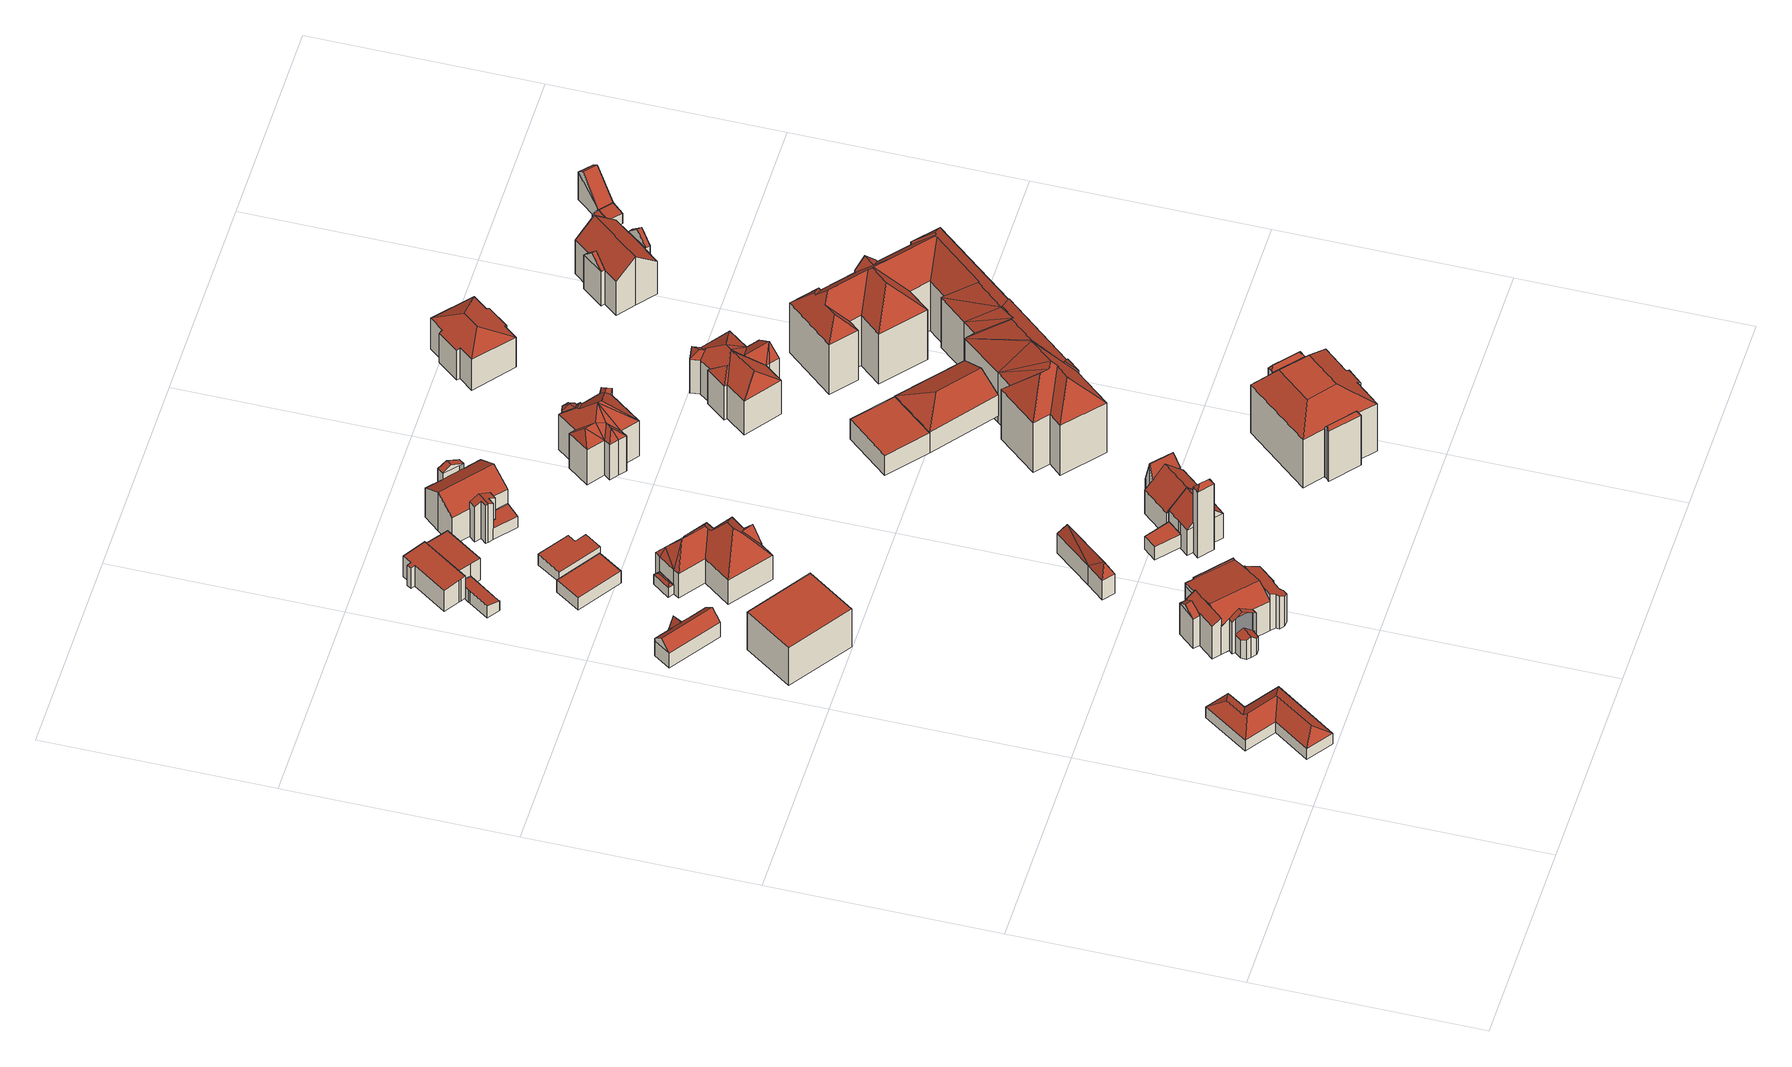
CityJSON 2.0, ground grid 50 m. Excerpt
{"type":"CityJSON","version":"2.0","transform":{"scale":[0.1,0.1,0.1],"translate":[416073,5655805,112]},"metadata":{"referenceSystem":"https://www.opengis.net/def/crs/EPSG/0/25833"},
"CityObjects":{
"building1":{"type":"Building","attributes":{"Dachtyp_tdc":"tdcFreeFormRoof","Gemeindeschluessel":14612000,"Dachneigung":35.53,"QualitaetDacherkennung":41,"Geometrietyp2DReferenz":"3000","measuredHeight":5.47,"function":"31001_9998","roofType":"5000"},"geometry":[{"type":"Solid","lod":"2","boundaries":[[[[0,1,2,3]],[[1,4,5,2]],[[4,6,7,5]],[[6,8,9,7]],[[8,10,11,9]],[[10,12,13,11]],[[12,14,15,13]],[[14,0,3,15]],[[16,17,14,12]],[[16,12,10]],[[18,17,16,10,8]],[[19,20,18,8,6]],[[21,19,6,4]],[[21,4,1]],[[20,19,21,1,0]],[[17,18,20,0,14]],[[3,2,5,7,9,11,13,15]]]],"semantics":{"surfaces":[{"type":"WallSurface"},{"type":"RoofSurface"},{"type":"GroundSurface"}],"values":[[0,0,0,0,0,0,0,0,1,1,1,1,1,1,1,1,2]]}}]},
"building2":{"type":"Building","attributes":{"Dachtyp_tdc":"tdcPolyFlatRoof","Gemeindeschluessel":14612000,"Dachneigung":0,"QualitaetDacherkennung":50,"Geometrietyp2DReferenz":"3000","measuredHeight":10.83,"function":"31001_9998","roofType":"1000"},"geometry":[{"type":"Solid","lod":"2","boundaries":[[[[22,23,24,25]],[[23,26,27,24]],[[26,28,29,27]],[[28,22,25,29]],[[28,26,23,22]],[[25,24,27,29]]]],"semantics":{"surfaces":[{"type":"WallSurface"},{"type":"RoofSurface"},{"type":"GroundSurface"}],"values":[[0,0,0,0,1,2]]}}]},
"building3":{"type":"Building","attributes":{"Gemeindeschluessel":14612000,"Geometrietyp2DReferenz":"3000","function":"31001_9998","roofType":"9999"},"children":["building3-1","building3-2"]},
"building3-1":{"type":"BuildingPart","attributes":{"Dachtyp_tdc":"tdcGableRoof","Dachneigung":45.83,"QualitaetDacherkennung":71,"Geometrietyp2DReferenz":"3000","measuredHeight":6.67,"roofType":"3100"},"parents":["building3"],"geometry":[{"type":"MultiSurface","lod":"2","boundaries":[[[30,31,32,33]],[[30,34,35,31]],[[34,36,37,35]],[[36,38,39,37]],[[38,40,41,39]],[[40,42,43,41]],[[42,44,43]],[[45,46,47,48,49,50,51,52]],[[36,48,47,38]],[[30,50,49,34]],[[34,49,48,36]],[[40,46,45,42]],[[38,47,46,40]],[[31,35,37,39,41,43]]],"semantics":{"surfaces":[{"type":"WallSurface"},{"type":"RoofSurface"},{"type":"GroundSurface"}],"values":[0,0,0,0,0,0,0,1,1,0,0,0,0,2]}}]},
"building3-2":{"type":"BuildingPart","attributes":{"Dachtyp_tdc":"tdcGableRoof","Dachneigung":68.19,"QualitaetDacherkennung":17,"Geometrietyp2DReferenz":"3000","measuredHeight":5.39,"roofType":"3100"},"parents":["building3"],"geometry":[{"type":"MultiSurface","lod":"2","boundaries":[[[53,54,55,56]],[[54,57,58,55]],[[57,32,31,58]],[[44,53,56,43]],[[44,59,52,60,61,62,53]],[[63,61,60,51,64,33]],[[57,63,33,32]],[[54,62,61,63,57]],[[53,62,54]],[[56,55,58,31,43]]],"semantics":{"surfaces":[{"type":"WallSurface"},{"type":"RoofSurface"},{"type":"GroundSurface"}],"values":[0,0,0,0,1,1,0,0,0,2]}}]},
"building4":{"type":"Building","attributes":{"Gemeindeschluessel":14612000,"Geometrietyp2DReferenz":"3000","function":"31001_9998","roofType":"9999"},"children":["building4-1","building4-2","building4-3","building4-4","building4-5","building4-6","building4-7"]},
"building4-1":{"type":"BuildingPart","attributes":{"Dachtyp_tdc":"tdcPolyFlatRoof","Dachneigung":31.23,"QualitaetDacherkennung":40,"Geometrietyp2DReferenz":"3000","measuredHeight":10.51,"roofType":"2100"},"parents":["building4"],"geometry":[{"type":"MultiSurface","lod":"2","boundaries":[[[65,66,67,68]],[[66,69,70,67]],[[69,71,72,70]],[[71,73,74,75,72]],[[76,77,78,79,80,81]],[[77,82,83,78]],[[82,84,85,83]],[[84,86,87,85]],[[86,88,89,87]],[[88,90,91,89]],[[90,65,68,91]],[[90,88,86,84,82,77,76,92,93,73,71,69,66,65]],[[68,67,70,72,75,79,78,83,85,87,89,91]]],"semantics":{"surfaces":[{"type":"WallSurface"},{"type":"RoofSurface"},{"type":"GroundSurface"}],"values":[0,0,0,0,0,0,0,0,0,0,0,1,2]}}]},
"building4-2":{"type":"BuildingPart","attributes":{"Dachtyp_tdc":"tdcGableRoof","Dachneigung":11.44,"QualitaetDacherkennung":33,"Geometrietyp2DReferenz":"3000","measuredHeight":11.12,"roofType":"3100"},"parents":["building4"],"geometry":[{"type":"MultiSurface","lod":"2","boundaries":[[[94,80,79,95]],[[74,96,97,75]],[[96,98,99,97]],[[100,101,102,103]],[[101,104,105,102]],[[106,107,108,109,110,111,92,81,112]],[[98,96,74,93,111,110,113,114,115,116]],[[94,117,112,81,80]],[[100,108,107,101]],[[101,107,106,118,104]],[[105,95,79,75,97,99,119,120,103,102]]],"semantics":{"surfaces":[{"type":"WallSurface"},{"type":"RoofSurface"},{"type":"GroundSurface"}],"values":[0,0,0,0,0,1,1,0,0,0,2]}}]},
"building4-3":{"type":"BuildingPart","attributes":{"Dachtyp_tdc":"tdcGableRoof","Dachneigung":31.44,"QualitaetDacherkennung":62,"Geometrietyp2DReferenz":"3000","measuredHeight":10.3,"roofType":"3100"},"parents":["building4"],"geometry":[{"type":"MultiSurface","lod":"2","boundaries":[[[121,122,123,124]],[[122,125,126,123]],[[125,127,128,126]],[[125,122,129]],[[122,121,130,131,129]],[[127,125,129,131,132]],[[124,123,126,128]]],"semantics":{"surfaces":[{"type":"WallSurface"},{"type":"RoofSurface"},{"type":"GroundSurface"}],"values":[0,0,0,0,1,1,2]}}]},
"building4-4":{"type":"BuildingPart","attributes":{"Dachtyp_tdc":"tdcGableRoof","Dachneigung":34.53,"QualitaetDacherkennung":45,"Geometrietyp2DReferenz":"3000","measuredHeight":10.82,"roofType":"3100"},"parents":["building4"],"geometry":[{"type":"MultiSurface","lod":"2","boundaries":[[[133,134,120,135]],[[136,137,138,139,99,98]],[[140,141,142,143,144]],[[141,133,135,142]],[[145,137,136,146]],[[146,115,134,133,141,140,145]],[[135,120,119,99,139,147,148,143,142]]],"semantics":{"surfaces":[{"type":"WallSurface"},{"type":"RoofSurface"},{"type":"GroundSurface"}],"values":[0,0,0,0,1,1,2]}}]},
"building4-5":{"type":"BuildingPart","attributes":{"Dachtyp_tdc":"tdcPolyFlatRoof","Dachneigung":0,"QualitaetDacherkennung":27,"Geometrietyp2DReferenz":"3000","measuredHeight":9.21,"roofType":"1000"},"parents":["building4"],"geometry":[{"type":"MultiSurface","lod":"2","boundaries":[[[118,149,150,105,104]],[[149,151,152,150]],[[151,117,94,95,152]],[[117,151,149,118]],[[105,150,152,95]]],"semantics":{"surfaces":[{"type":"WallSurface"},{"type":"RoofSurface"},{"type":"GroundSurface"}],"values":[0,0,0,1,2]}}]},
"building4-6":{"type":"BuildingPart","attributes":{"Dachtyp_tdc":"tdcPolyFlatRoof","Dachneigung":32,"QualitaetDacherkennung":47,"Geometrietyp2DReferenz":"3000","measuredHeight":10.52,"roofType":"2100"},"parents":["building4"],"geometry":[{"type":"MultiSurface","lod":"2","boundaries":[[[153,154,108,100,103,128,127]],[[155,156,157,120]],[[156,158,121,124,157]],[[156,155,113,109,154,153,132,130,158]],[[124,128,103,120,157]]],"semantics":{"surfaces":[{"type":"WallSurface"},{"type":"RoofSurface"},{"type":"GroundSurface"}],"values":[0,0,0,1,2]}}]},
"building4-7":{"type":"BuildingPart","attributes":{"Dachtyp_tdc":"tdcFreeFormRoof","Dachneigung":42.51,"QualitaetDacherkennung":12,"Geometrietyp2DReferenz":"3000","measuredHeight":5.97,"roofType":"5000"},"parents":["building4"],"geometry":[{"type":"MultiSurface","lod":"2","boundaries":[[[138,159,160,139]],[[159,161,162,160]],[[161,163,164,162]],[[163,165,166,164]],[[165,167,168,166]],[[167,169,170,168]],[[169,144,143,170]],[[165,163,161,159,138,171]],[[171,172,144,169,167,165]],[[143,148,147,139,160,162,164,166,168,170]]],"semantics":{"surfaces":[{"type":"WallSurface"},{"type":"RoofSurface"},{"type":"GroundSurface"}],"values":[0,0,0,0,0,0,0,1,1,2]}}]},
"building5":{"type":"Building","attributes":{"Dachtyp_tdc":"tdcPolyFlatRoof","Gemeindeschluessel":14612000,"Dachneigung":12.84,"QualitaetDacherkennung":69,"Geometrietyp2DReferenz":"3000","measuredHeight":3.56,"function":"31001_9998","roofType":"2100"},"geometry":[{"type":"Solid","lod":"2","boundaries":[[[[173,174,175,176]],[[174,177,178,175]],[[177,179,180,178]],[[179,181,182,180]],[[181,183,184,182]],[[183,185,186,184]],[[185,187,188,186]],[[187,173,176,188]],[[187,185,183,181,179,177,174,173]],[[176,175,178,180,182,184,186,188]]]],"semantics":{"surfaces":[{"type":"WallSurface"},{"type":"RoofSurface"},{"type":"GroundSurface"}],"values":[[0,0,0,0,0,0,0,0,1,2]]}}]},
"building6":{"type":"Building","attributes":{"Dachtyp_tdc":"tdcFreeFormRoof","Gemeindeschluessel":14612000,"Dachneigung":42.2,"QualitaetDacherkennung":19,"Geometrietyp2DReferenz":"3000","measuredHeight":3.3,"function":"31001_9998","roofType":"5000"},"geometry":[{"type":"Solid","lod":"2","boundaries":[[[[189,190,191,192]],[[190,193,194,191]],[[193,195,196,194]],[[195,189,192,196]],[[197,198,195,193]],[[197,193,190]],[[198,197,190,189]],[[198,189,195]],[[192,191,194,196]]]],"semantics":{"surfaces":[{"type":"WallSurface"},{"type":"RoofSurface"},{"type":"GroundSurface"}],"values":[[0,0,0,0,1,1,1,1,2]]}}]},
"building7":{"type":"Building","attributes":{"Dachtyp_tdc":"tdcPolyFlatRoof","Gemeindeschluessel":14612000,"Dachneigung":0,"QualitaetDacherkennung":74,"Geometrietyp2DReferenz":"3000","measuredHeight":3.43,"function":"31001_9998","roofType":"1000"},"geometry":[{"type":"Solid","lod":"2","boundaries":[[[[199,200,201,202]],[[200,203,204,201]],[[203,205,206,204]],[[205,199,202,206]],[[205,203,200,199]],[[202,201,204,206]]]],"semantics":{"surfaces":[{"type":"WallSurface"},{"type":"RoofSurface"},{"type":"GroundSurface"}],"values":[[0,0,0,0,1,2]]}}]},
"building8":{"type":"Building","attributes":{"Dachtyp_tdc":"tdcPolyFlatRoof","Gemeindeschluessel":14612000,"Dachneigung":5.16,"QualitaetDacherkennung":76,"Geometrietyp2DReferenz":"3000","measuredHeight":6.37,"function":"31001_9998","roofType":"2100"},"geometry":[{"type":"Solid","lod":"2","boundaries":[[[[207,208,209,210]],[[208,211,212,209]],[[211,213,214,212]],[[213,215,216,214]],[[215,217,218,216]],[[217,219,220,218]],[[219,221,222,220]],[[221,223,224,222]],[[223,225,226,224]],[[225,227,228,226]],[[227,229,230,228]],[[229,207,210,230]],[[229,227,225,223,221,219,217,215,213,211,208,207]],[[210,209,212,214,216,218,220,222,224,226,228,230]]]],"semantics":{"surfaces":[{"type":"WallSurface"},{"type":"RoofSurface"},{"type":"GroundSurface"}],"values":[[0,0,0,0,0,0,0,0,0,0,0,0,1,2]]}}]},
"building9":{"type":"Building","attributes":{"Dachtyp_tdc":"tdcFreeFormRoof","Gemeindeschluessel":14612000,"Dachneigung":63.79,"QualitaetDacherkennung":8,"Geometrietyp2DReferenz":"3000","measuredHeight":8.75,"function":"31001_9998","roofType":"5000"},"geometry":[{"type":"Solid","lod":"2","boundaries":[[[[231,232,233,234]],[[231,234,235]],[[236,231,235]],[[236,232,231]],[[232,236,237]],[[232,237,233]],[[238,239,240,241,242]],[[237,236,239,238]],[[236,235,240,239]],[[235,234,241,240]],[[234,233,242,241]],[[233,237,238,242]]]],"semantics":{"surfaces":[{"type":"RoofSurface"},{"type":"GroundSurface"},{"type":"WallSurface"}],"values":[[0,0,0,0,0,0,1,2,2,2,2,2]]}}]},
"building10":{"type":"Building","attributes":{"Dachtyp_tdc":"tdcFreeFormRoof","Gemeindeschluessel":14612000,"Dachneigung":51.55,"QualitaetDacherkennung":5,"Geometrietyp2DReferenz":"3000","measuredHeight":14.05,"function":"31001_9998","roofType":"5000"},"geometry":[{"type":"Solid","lod":"2","boundaries":[[[[243,244,196,245]],[[244,246,194,196]],[[246,247,248,194]],[[247,249,250,248]],[[249,251,252,250]],[[251,253,254,252]],[[253,255,256,254]],[[255,257,258,256]],[[257,259,260,258]],[[259,261,262,260]],[[261,263,264,262]],[[263,265,266,264]],[[265,267,268,266]],[[267,269,270,268]],[[269,271,272,270]],[[271,243,245,272]],[[273,274,275,276,271,269]],[[277,273,269,267]],[[278,277,267,265]],[[279,278,265,263]],[[279,263,261]],[[277,278,279,261,259]],[[274,273,277,259,257]],[[275,274,257,255]],[[280,281,282,276,275,255,253]],[[280,253,251]],[[281,280,251,249]],[[283,284,282,281,249,247]],[[283,247,246]],[[244,283,246]],[[244,284,283]],[[284,244,243]],[[276,282,284,243,271]],[[245,196,194,248,250,252,254,256,258,260,262,264,266,268,270,272]]]],"semantics":{"surfaces":[{"type":"WallSurface"},{"type":"RoofSurface"},{"type":"GroundSurface"}],"values":[[0,0,0,0,0,0,0,0,0,0,0,0,0,0,0,0,1,1,1,1,0,1,1,1,1,1,1,1,1,1,1,1,1,2]]}}]},
"building11":{"type":"Building","attributes":{"Dachtyp_tdc":"tdcPolyFlatRoof","Gemeindeschluessel":14612000,"Dachneigung":3.4,"QualitaetDacherkennung":72,"Geometrietyp2DReferenz":"3000","measuredHeight":6.66,"function":"31001_9998","roofType":"2100"},"geometry":[{"type":"Solid","lod":"2","boundaries":[[[[285,286,188,287]],[[286,288,186,188]],[[288,289,290,186]],[[289,291,292,290]],[[291,285,287,292]],[[291,289,288,286,285]],[[287,188,186,290,292]]]],"semantics":{"surfaces":[{"type":"WallSurface"},{"type":"RoofSurface"},{"type":"GroundSurface"}],"values":[[0,0,0,0,0,1,2]]}}]},
"building12":{"type":"Building","attributes":{"Dachtyp_tdc":"tdcPolyFlatRoof","Gemeindeschluessel":14612000,"Dachneigung":2.65,"QualitaetDacherkennung":83,"Geometrietyp2DReferenz":"3000","measuredHeight":3.09,"function":"31001_9998","roofType":"2100"},"geometry":[{"type":"Solid","lod":"2","boundaries":[[[[293,294,295,296,297,298]],[[299,300,301,302,303,304]],[[293,298,299,304]],[[298,297,300,299]],[[297,296,301,300]],[[296,295,302,301]],[[295,294,303,302]],[[294,293,304,303]]]],"semantics":{"surfaces":[{"type":"RoofSurface"},{"type":"GroundSurface"},{"type":"WallSurface"}],"values":[[0,1,2,2,2,2,2,2]]}}]},
"building13":{"type":"Building","attributes":{"Dachtyp_tdc":"tdcPolyFlatRoof","Gemeindeschluessel":14612000,"Dachneigung":0,"QualitaetDacherkennung":51,"Geometrietyp2DReferenz":"3000","measuredHeight":3.7,"function":"31001_9998","roofType":"1000"},"geometry":[{"type":"Solid","lod":"2","boundaries":[[[[305,306,307,308]],[[306,309,310,307]],[[309,311,312,310]],[[311,313,314,312]],[[313,315,316,314]],[[315,305,308,316]],[[315,313,311,309,306,305]],[[308,307,310,312,314,316]]]],"semantics":{"surfaces":[{"type":"WallSurface"},{"type":"RoofSurface"},{"type":"GroundSurface"}],"values":[[0,0,0,0,0,0,1,2]]}}]},
"building14":{"type":"Building","attributes":{"Gemeindeschluessel":14612000,"Geometrietyp2DReferenz":"3000","function":"31001_9998","roofType":"9999"},"children":["building14-1","building14-2"]},
"building14-1":{"type":"BuildingPart","attributes":{"Dachtyp_tdc":"tdcFreeFormRoof","Dachneigung":51.71,"QualitaetDacherkennung":12,"Geometrietyp2DReferenz":"3000","measuredHeight":20.09,"roofType":"5000"},"parents":["building14"],"geometry":[{"type":"MultiSurface","lod":"2","boundaries":[[[317,318,319,320,321,322]],[[318,323,324,319]],[[323,325,326,327,328,324]],[[329,325,323]],[[330,329,323,318]],[[330,318,317]],[[329,330,317,325]],[[320,319,324,328]]],"semantics":{"surfaces":[{"type":"WallSurface"},{"type":"RoofSurface"},{"type":"GroundSurface"}],"values":[0,0,0,1,1,1,1,2]}}]},
"building14-2":{"type":"BuildingPart","attributes":{"Dachtyp_tdc":"tdcGableRoof","Dachneigung":45.13,"QualitaetDacherkennung":52,"Geometrietyp2DReferenz":"3000","measuredHeight":11.4,"roofType":"3100"},"parents":["building14"],"geometry":[{"type":"MultiSurface","lod":"2","boundaries":[[[331,321,320,332]],[[327,333,334,328]],[[333,335,336,334]],[[335,337,338,336]],[[337,339,340,338]],[[339,341,342,340]],[[341,331,332,342]],[[341,343,344,322,331]],[[337,335,333,326,344,343,339]],[[327,326,333]],[[331,322,321]],[[339,343,341]],[[332,320,328,334,336,338,340,342]]],"semantics":{"surfaces":[{"type":"WallSurface"},{"type":"RoofSurface"},{"type":"GroundSurface"}],"values":[0,0,0,0,0,0,0,1,1,0,0,0,2]}}]},
"building15":{"type":"Building","attributes":{"Dachtyp_tdc":"tdcPolyFlatRoof","Gemeindeschluessel":14612000,"Dachneigung":12.35,"QualitaetDacherkennung":50,"Geometrietyp2DReferenz":"3000","measuredHeight":3.96,"function":"31001_9998","roofType":"2100"},"geometry":[{"type":"Solid","lod":"2","boundaries":[[[[345,346,347,348]],[[346,349,350,347]],[[349,351,352,350]],[[351,353,354,352]],[[353,355,356,354]],[[355,345,348,356]],[[355,353,351,349,346,345]],[[348,347,350,352,354,356]]]],"semantics":{"surfaces":[{"type":"WallSurface"},{"type":"RoofSurface"},{"type":"GroundSurface"}],"values":[[0,0,0,0,0,0,1,2]]}}]},
"building16":{"type":"Building","attributes":{"Gemeindeschluessel":14612000,"Geometrietyp2DReferenz":"3000","function":"31001_9998","roofType":"9999"},"children":["building16-1","building16-2"]},
"building16-1":{"type":"BuildingPart","attributes":{"Dachtyp_tdc":"tdcFreeFormRoof","Dachneigung":75.3,"QualitaetDacherkennung":20,"Geometrietyp2DReferenz":"3000","measuredHeight":12.34,"roofType":"5000"},"parents":["building16"],"geometry":[{"type":"MultiSurface","lod":"2","boundaries":[[[357,358,359,360]],[[358,361,362,359]],[[361,363,364,362]],[[363,365,366,367,368,364]],[[369,370,371,372,373]],[[370,357,360,371]],[[365,363,374]],[[363,361,358,357,370,374]],[[370,369,375,365,374]],[[360,359,362,364,368,372,371]]],"semantics":{"surfaces":[{"type":"WallSurface"},{"type":"RoofSurface"},{"type":"GroundSurface"}],"values":[0,0,0,0,0,0,1,1,1,2]}}]},
"building16-2":{"type":"BuildingPart","attributes":{"Dachtyp_tdc":"tdcGableRoof","Dachneigung":43.36,"QualitaetDacherkennung":71,"Geometrietyp2DReferenz":"3000","measuredHeight":11.38,"roofType":"3100"},"parents":["building16"],"geometry":[{"type":"MultiSurface","lod":"2","boundaries":[[[376,377,378,340]],[[377,379,380,378]],[[377,381,382,383,384,379]],[[385,366,375,383,382,341]],[[386,385,341,387]],[[387,341,382,381,376]],[[367,366,385,386]],[[379,384,369,373]],[[376,381,377]],[[380,372,368,388,342,340,378]],[[379,373,372,380]],[[367,386,388,368]],[[386,387,342,388]],[[387,376,340,342]]],"semantics":{"surfaces":[{"type":"WallSurface"},{"type":"RoofSurface"},{"type":"GroundSurface"}],"values":[0,0,1,1,0,0,0,0,0,2,0,0,0,0]}}]},
"building17":{"type":"Building","attributes":{"Gemeindeschluessel":14612000,"Geometrietyp2DReferenz":"3000","function":"31001_9998","roofType":"9999"},"children":["building17-1","building17-2","building17-3"]},
"building17-1":{"type":"BuildingPart","attributes":{"Dachtyp_tdc":"tdcGableRoof","Dachneigung":26.55,"QualitaetDacherkennung":61,"Geometrietyp2DReferenz":"3000","measuredHeight":11.18,"roofType":"3100"},"parents":["building17"],"geometry":[{"type":"MultiSurface","lod":"2","boundaries":[[[389,390,391,392,393]],[[390,394,395,391]],[[394,396,397,398,395]],[[394,390,399]],[[389,396,400]],[[390,389,400,399]],[[396,394,399,400]],[[392,391,395,398]]],"semantics":{"surfaces":[{"type":"WallSurface"},{"type":"RoofSurface"},{"type":"GroundSurface"}],"values":[0,0,0,0,0,1,1,2]}}]},
"building17-2":{"type":"BuildingPart","attributes":{"Dachtyp_tdc":"tdcGableRoof","Dachneigung":26.96,"QualitaetDacherkennung":49,"Geometrietyp2DReferenz":"3000","measuredHeight":11.18,"roofType":"3100"},"parents":["building17"],"geometry":[{"type":"MultiSurface","lod":"2","boundaries":[[[401,402,348,347]],[[402,403,404,348]],[[403,405,406,404]],[[405,407,408,406]],[[407,409,410,408]],[[409,411,412,413,410]],[[414,415,350,352,416]],[[415,401,347,350]],[[417,411,409,407,405,403]],[[403,402,401,415,414,417]],[[347,348,404,406,408,410,413,418,352,350]]],"semantics":{"surfaces":[{"type":"WallSurface"},{"type":"RoofSurface"},{"type":"GroundSurface"}],"values":[0,0,0,0,0,0,0,0,1,1,2]}}]},
"building17-3":{"type":"BuildingPart","attributes":{"Dachtyp_tdc":"tdcGableRoof","Dachneigung":31.59,"QualitaetDacherkennung":54,"Geometrietyp2DReferenz":"3000","measuredHeight":11.12,"roofType":"3100"},"parents":["building17"],"geometry":[{"type":"MultiSurface","lod":"2","boundaries":[[[412,419,420,413]],[[419,421,422,420]],[[421,423,424,422]],[[423,393,392,424]],[[397,425,426,398]],[[425,427,428,426]],[[427,429,354,428]],[[429,416,352,354]],[[427,425,397,393,423,421]],[[421,419,412,430,416,429,427]],[[413,420,422,424,392,398,426,428,354,352,418]]],"semantics":{"surfaces":[{"type":"WallSurface"},{"type":"RoofSurface"},{"type":"GroundSurface"}],"values":[0,0,0,0,0,0,0,0,1,1,2]}}]},
"building18":{"type":"Building","attributes":{"Dachtyp_tdc":"tdcFreeFormRoof","Gemeindeschluessel":14612000,"Dachneigung":42.65,"QualitaetDacherkennung":30,"Geometrietyp2DReferenz":"3000","measuredHeight":15.06,"function":"31001_9998","roofType":"5000"},"geometry":[{"type":"Solid","lod":"2","boundaries":[[[[431,432,433,434]],[[432,435,436,433]],[[435,437,438,436]],[[437,439,440,438]],[[439,441,442,440]],[[441,443,444,442]],[[443,445,446,444]],[[445,447,448,446]],[[447,449,450,448]],[[449,451,452,450]],[[451,453,454,452]],[[453,455,456,454]],[[455,457,458,456]],[[457,459,460,458]],[[459,461,462,460]],[[461,463,464,462]],[[463,465,466,464]],[[465,467,468,466]],[[467,469,470,468]],[[469,471,472,470]],[[471,473,474,472]],[[473,431,434,474]],[[475,476,473,471]],[[475,469,467]],[[469,475,471]],[[476,475,467,465]],[[477,463,478]],[[477,465,463]],[[477,476,465]],[[479,476,477]],[[479,473,476]],[[473,480,431]],[[481,478,463,461]],[[482,483,481,461,459]],[[482,459,457]],[[483,482,457,455]],[[484,477,478,481,483,455,453]],[[485,484,453,451]],[[486,451,449]],[[486,485,451]],[[439,485,486]],[[485,439,437]],[[487,488,486,449,447]],[[487,447,445]],[[489,488,487,445,443]],[[489,443,441]],[[486,488,489,441,439]],[[479,477,484,485,437,435]],[[480,479,435,432]],[[480,432,431]],[[434,433,436,438,440,442,444,446,448,450,452,454,456,458,460,462,464,466,468,470,472,474]],[[480,473,479]]]],"semantics":{"surfaces":[{"type":"WallSurface"},{"type":"RoofSurface"},{"type":"GroundSurface"}],"values":[[0,0,0,0,0,0,0,0,0,0,0,0,0,0,0,0,0,0,0,0,0,0,1,1,1,1,1,1,1,1,1,1,1,1,1,1,1,1,1,1,1,1,1,1,1,1,1,1,1,1,2,1]]}}]},
"building19":{"type":"Building","attributes":{"Gemeindeschluessel":14612000,"Geometrietyp2DReferenz":"3000","function":"31001_9998","roofType":"9999"},"children":["building19-1","building19-2","building19-3"]},
"building19-1":{"type":"BuildingPart","attributes":{"Dachtyp_tdc":"tdcCutTentRoof","Dachneigung":31.64,"QualitaetDacherkennung":45,"Geometrietyp2DReferenz":"3000","measuredHeight":17,"roofType":"9999"},"parents":["building19"],"geometry":[{"type":"MultiSurface","lod":"2","boundaries":[[[490,491,492,493]],[[491,494,495,492]],[[494,496,497,495]],[[496,498,499,497]],[[500,501,502]],[[501,503,504,502]],[[503,505,506,504]],[[505,507,508,506]],[[507,509,510,508]],[[509,511,512,510]],[[511,513,514,512]],[[513,515,516,514]],[[496,494,517,518]],[[503,501,500,519,498,496,518,520]],[[513,511,509,507,505,503,520,521]],[[494,491,490,515,513,521,517]],[[521,520,518,517]],[[493,492,495,497,499,522,502,504,506,508,510,512,514,516]]],"semantics":{"surfaces":[{"type":"WallSurface"},{"type":"RoofSurface"},{"type":"GroundSurface"}],"values":[0,0,0,0,0,0,0,0,0,0,0,0,1,1,1,1,1,2]}}]},
"building19-2":{"type":"BuildingPart","attributes":{"Dachtyp_tdc":"tdcFreeFormRoof","Dachneigung":54.25,"QualitaetDacherkennung":21,"Geometrietyp2DReferenz":"3000","measuredHeight":15.33,"roofType":"5000"},"parents":["building19"],"geometry":[{"type":"MultiSurface","lod":"2","boundaries":[[[523,524,525,516]],[[524,526,527,525]],[[526,528,529,527]],[[528,530,490,493,529]],[[523,516,515]],[[528,526,524,531]],[[524,523,531]],[[523,530,528,531]],[[525,527,529,493,516]]],"semantics":{"surfaces":[{"type":"WallSurface"},{"type":"RoofSurface"},{"type":"GroundSurface"}],"values":[0,0,0,0,0,1,1,1,2]}}]},
"building19-3":{"type":"BuildingPart","attributes":{"Dachtyp_tdc":"tdcFreeFormRoof","Dachneigung":51.99,"QualitaetDacherkennung":28,"Geometrietyp2DReferenz":"3000","measuredHeight":15.42,"roofType":"5000"},"parents":["building19"],"geometry":[{"type":"MultiSurface","lod":"2","boundaries":[[[532,533,534,535]],[[533,536,502,534]],[[536,537,500,502]],[[538,532,535,499,498]],[[537,536,533,539]],[[533,532,540,539]],[[532,538,540]],[[538,541,537,539,540]],[[535,534,502,522,499]]],"semantics":{"surfaces":[{"type":"WallSurface"},{"type":"RoofSurface"},{"type":"GroundSurface"}],"values":[0,0,0,0,1,1,1,1,2]}}]},
"building20":{"type":"Building","attributes":{"Dachtyp_tdc":"tdcPolyFlatRoof","Gemeindeschluessel":14612000,"Dachneigung":0,"QualitaetDacherkennung":63,"Geometrietyp2DReferenz":"3000","measuredHeight":5.68,"function":"31001_3211","roofType":"1000"},"geometry":[{"type":"Solid","lod":"2","boundaries":[[[[542,543,544,545]],[[543,546,547,544]],[[546,548,549,547]],[[548,542,545,549]],[[548,546,543,542]],[[545,544,547,549]]]],"semantics":{"surfaces":[{"type":"WallSurface"},{"type":"RoofSurface"},{"type":"GroundSurface"}],"values":[[0,0,0,0,1,2]]}}]},
"building21":{"type":"Building","attributes":{"Dachtyp_tdc":"tdcHipAndGableRoof","Gemeindeschluessel":14612000,"Dachneigung":25.34,"QualitaetDacherkennung":87,"Geometrietyp2DReferenz":"3000","measuredHeight":8.78,"function":"31001_3211","roofType":"5000"},"geometry":[{"type":"Solid","lod":"2","boundaries":[[[[550,551,545,552]],[[551,553,549,545]],[[553,554,555,549]],[[554,550,552,555]],[[553,551,556]],[[550,554,557]],[[551,550,557,556]],[[554,553,556,557]],[[552,545,549,555]]]],"semantics":{"surfaces":[{"type":"WallSurface"},{"type":"RoofSurface"},{"type":"GroundSurface"}],"values":[[0,0,0,0,1,0,1,1,2]]}}]},
"building22":{"type":"Building","attributes":{"name":"63. Grundschule Johann Gottlieb Naumann","Dachtyp_tdc":"tdcFreeFormRoof","Gemeindeschluessel":14612000,"Dachneigung":34.6,"QualitaetDacherkennung":43,"Geometrietyp2DReferenz":"3000","measuredHeight":13.04,"function":"31001_3021","roofType":"5000"},"geometry":[{"type":"Solid","lod":"2","boundaries":[[[[558,559,560]],[[561,562,563,564,565]],[[566,567,568,569,570,571,572,573,574,575,576,577,578,579,580,581,582]],[[559,558,583]],[[564,584,567,566]],[[584,583,568,567]],[[583,585,569,568]],[[585,586,570,569]],[[586,587,571,570]],[[587,588,572,571]],[[588,589,573,572]],[[589,590,574,573]],[[590,591,575,574]],[[591,592,576,575]],[[592,593,577,576]],[[593,594,578,577]],[[594,595,579,578]],[[595,596,580,579]],[[596,597,581,580]],[[597,565,582,581]],[[565,564,566,582]],[[598,561,565,597]],[[598,597,596]],[[562,561,598,596,595]],[[599,600,563,562,595,594]],[[601,599,594,593]],[[601,593,592]],[[559,600,599,601,592,591]],[[602,603,560,559,591,590]],[[602,590,589]],[[603,602,589,588]],[[604,587,586]],[[604,588,587]],[[558,588,604]],[[560,588,558]],[[588,560,603]],[[604,586,585]],[[558,604,585,583]],[[563,600,559]],[[564,583,584]],[[563,583,564]],[[559,583,563]]]],"semantics":{"surfaces":[{"type":"RoofSurface"},{"type":"GroundSurface"},{"type":"WallSurface"}],"values":[[0,0,1,0,2,2,2,2,2,2,2,2,2,2,2,2,2,2,2,2,2,0,0,0,0,0,0,0,0,0,0,0,0,0,0,0,2,0,0,0,0,0]]}}]},
"building23":{"type":"Building","attributes":{"name":"63. Grundschule Johann Gottlieb Naumann","Dachtyp_tdc":"tdcPolyFlatRoof","Gemeindeschluessel":14612000,"Dachneigung":0,"QualitaetDacherkennung":49,"Geometrietyp2DReferenz":"3000","measuredHeight":3.92,"function":"31001_3021","roofType":"1000"},"geometry":[{"type":"Solid","lod":"2","boundaries":[[[[605,606,607,608]],[[606,609,610,607]],[[609,611,612,610]],[[611,605,608,612]],[[611,609,606,605]],[[608,607,610,612]]]],"semantics":{"surfaces":[{"type":"WallSurface"},{"type":"RoofSurface"},{"type":"GroundSurface"}],"values":[[0,0,0,0,1,2]]}}]},
"building24":{"type":"Building","attributes":{"name":"63. Grundschule Johann Gottlieb Naumann","Dachtyp_tdc":"tdcFreeFormRoof","Gemeindeschluessel":14612000,"Dachneigung":47.57,"QualitaetDacherkennung":17,"Geometrietyp2DReferenz":"3000","measuredHeight":21.6,"function":"31001_3021","roofType":"5000"},"geometry":[{"type":"Solid","lod":"2","boundaries":[[[[613,614,615,616,617]],[[618,619,620,613,617,621]],[[622,618,621,623]],[[624,622,623,625]],[[625,626,624]],[[626,625,627]],[[626,628,629]],[[627,628,626]],[[628,627,630]],[[631,628,630,632]],[[632,633,631]],[[632,634,633]],[[635,634,632]],[[635,636,634]],[[635,637,636]],[[637,635,638]],[[639,637,638,640]],[[639,640,641]],[[642,636,637,639,641,643]],[[644,642,643,645]],[[644,645,646]],[[634,636,642,644,646,647]],[[648,649,633,634,647,650]],[[648,650,651]],[[649,648,651,652]],[[629,628,631,633,649,652,653]],[[626,629,653,654]],[[655,656,619,618,622,624,626,654,657]],[[655,657,658]],[[656,655,658,659]],[[660,620,619,656,659,661]],[[662,660,661,663]],[[664,662,663]],[[665,662,664]],[[666,662,665]],[[667,662,666]],[[668,662,667]],[[669,662,668]],[[662,669,670]],[[620,660,662,670,671]],[[672,673,674,614,613,620,671,675]],[[676,672,675,677]],[[678,679,680,681,682,683,684,685,686,687,688,689,690,691,692,693,694,695,696,697,698,699,700,701,702,703,704,705,706,707,708,709,710,711,712,713,714,715,716,717,718,719]],[[675,671,679,678]],[[671,670,680,679]],[[670,669,681,680]],[[669,668,682,681]],[[668,667,683,682]],[[667,666,684,683]],[[666,665,685,684]],[[665,664,686,685]],[[664,663,687,686]],[[663,661,688,687]],[[661,659,689,688]],[[659,658,690,689]],[[658,657,691,690]],[[657,654,692,691]],[[654,653,693,692]],[[653,652,694,693]],[[652,651,695,694]],[[651,650,696,695]],[[650,647,697,696]],[[647,646,698,697]],[[646,645,699,698]],[[645,643,700,699]],[[643,641,701,700]],[[641,640,702,701]],[[640,638,703,702]],[[638,635,704,703]],[[635,632,705,704]],[[632,630,706,705]],[[630,627,707,706]],[[627,625,708,707]],[[625,623,709,708]],[[623,621,710,709]],[[621,617,711,710]],[[617,616,712,711]],[[616,720,713,712]],[[720,721,714,713]],[[721,722,715,714]],[[722,723,716,715]],[[723,724,717,716]],[[724,725,718,717]],[[725,677,719,718]],[[677,675,678,719]],[[676,677,725]],[[726,727,673,672,676,725,724]],[[726,724,723]],[[727,726,723,722]],[[674,673,727,722,721]],[[615,614,674,721,720]],[[615,720,616]]]],"semantics":{"surfaces":[{"type":"RoofSurface"},{"type":"WallSurface"},{"type":"GroundSurface"}],"values":[[0,0,0,0,0,0,0,0,0,0,0,0,0,0,0,0,0,0,0,0,0,0,0,0,0,0,0,0,0,0,0,0,1,1,1,1,1,1,1,0,0,0,2,1,1,1,1,1,1,1,1,1,1,1,1,1,1,1,1,1,1,1,1,1,1,1,1,1,1,1,1,1,1,1,1,1,1,1,1,1,1,1,1,1,1,0,0,0,0,0,0,0]]}}]},
"building25":{"type":"Building","attributes":{"Dachtyp_tdc":"tdcHipRoof","Gemeindeschluessel":14612000,"Dachneigung":25.68,"QualitaetDacherkennung":56,"Geometrietyp2DReferenz":"3000","measuredHeight":11.49,"function":"31001_9998","roofType":"3200"},"geometry":[{"type":"Solid","lod":"2","boundaries":[[[[728,729,730,731]],[[729,732,733,730]],[[732,734,735,733]],[[734,736,737,735]],[[736,738,739,737]],[[738,740,741,739]],[[740,742,743,741]],[[742,744,745,743]],[[744,746,747,745]],[[746,748,749,747]],[[748,750,751,749]],[[750,728,731,751]],[[746,744,752]],[[734,732,753]],[[744,742,740,738,736,734,753,752]],[[732,729,728,750,748,746,752,753]],[[731,730,733,735,737,739,741,743,745,747,749,751]]]],"semantics":{"surfaces":[{"type":"WallSurface"},{"type":"RoofSurface"},{"type":"GroundSurface"}],"values":[[0,0,0,0,0,0,0,0,0,0,0,0,1,1,1,1,2]]}}]},
"building26":{"type":"Building","attributes":{"Gemeindeschluessel":14612000,"Geometrietyp2DReferenz":"3000","function":"31001_9998","roofType":"9999"},"children":["building26-1","building26-2","building26-3"]},
"building26-1":{"type":"BuildingPart","attributes":{"Dachtyp_tdc":"tdcGableRoof","Dachneigung":45.95,"QualitaetDacherkennung":37,"Geometrietyp2DReferenz":"3000","measuredHeight":12.91,"roofType":"3100"},"parents":["building26"],"geometry":[{"type":"MultiSurface","lod":"2","boundaries":[[[754,755,756,757,758]],[[755,759,760,756]],[[759,761,762,763,760]],[[759,755,764]],[[754,761,765]],[[755,754,765,764]],[[761,759,764,765]],[[757,756,760,763]]],"semantics":{"surfaces":[{"type":"WallSurface"},{"type":"RoofSurface"},{"type":"GroundSurface"}],"values":[0,0,0,0,0,1,1,2]}}]},
"building26-2":{"type":"BuildingPart","attributes":{"Dachtyp_tdc":"tdcGableRoof","Dachneigung":47.49,"QualitaetDacherkennung":54,"Geometrietyp2DReferenz":"3000","measuredHeight":12.96,"roofType":"3100"},"parents":["building26"],"geometry":[{"type":"MultiSurface","lod":"2","boundaries":[[[766,767,768,769]],[[770,767,766,771]],[[770,772,768,767]],[[772,773,769,768]],[[772,770,774]],[[771,775,773,776]],[[770,771,776,774]],[[773,772,774,776]]],"semantics":{"surfaces":[{"type":"GroundSurface"},{"type":"WallSurface"},{"type":"RoofSurface"}],"values":[0,1,1,1,1,1,2,2]}}]},
"building26-3":{"type":"BuildingPart","attributes":{"Dachtyp_tdc":"tdcGableRoof","Dachneigung":41.66,"QualitaetDacherkennung":69,"Geometrietyp2DReferenz":"3000","measuredHeight":14.03,"roofType":"3100"},"parents":["building26"],"geometry":[{"type":"MultiSurface","lod":"2","boundaries":[[[762,777,778,763]],[[777,779,780,778]],[[779,781,782,780]],[[781,783,784,782]],[[783,771,766,784]],[[785,769,773]],[[785,786,787,769]],[[786,788,789,787]],[[788,790,791,789]],[[790,758,757,791]],[[788,786,785,775,771,783,781,779]],[[779,777,762,758,790,788]],[[763,778,780,782,784,766,769,787,789,791,757]]],"semantics":{"surfaces":[{"type":"WallSurface"},{"type":"RoofSurface"},{"type":"GroundSurface"}],"values":[0,0,0,0,0,0,0,0,0,0,1,1,2]}}]},
"building27":{"type":"Building","attributes":{"Dachtyp_tdc":"tdcPolyFlatRoof","Gemeindeschluessel":14612000,"Dachneigung":24.96,"QualitaetDacherkennung":61,"Geometrietyp2DReferenz":"3000","measuredHeight":2.99,"function":"31001_9998","roofType":"2100"},"geometry":[{"type":"Solid","lod":"2","boundaries":[[[[792,793,794,795]],[[793,796,797,794]],[[796,798,799,797]],[[798,800,801,799]],[[800,792,795,801]],[[800,798,796,793,792]],[[795,794,797,799,801]]]],"semantics":{"surfaces":[{"type":"WallSurface"},{"type":"RoofSurface"},{"type":"GroundSurface"}],"values":[[0,0,0,0,0,1,2]]}}]},
"building28":{"type":"Building","attributes":{"Dachtyp_tdc":"tdcPolyFlatRoof","Gemeindeschluessel":14612000,"Dachneigung":0,"QualitaetDacherkennung":63,"Geometrietyp2DReferenz":"3000","measuredHeight":2.93,"function":"31001_9998","roofType":"1000"},"geometry":[{"type":"Solid","lod":"2","boundaries":[[[[802,803,804,805]],[[803,806,807,804]],[[806,808,809,807]],[[808,802,805,809]],[[808,806,803,802]],[[805,804,807,809]]]],"semantics":{"surfaces":[{"type":"WallSurface"},{"type":"RoofSurface"},{"type":"GroundSurface"}],"values":[[0,0,0,0,1,2]]}}]},
"building29":{"type":"Building","attributes":{"Dachtyp_tdc":"tdcGableRoof","Gemeindeschluessel":14612000,"Dachneigung":49.4,"QualitaetDacherkennung":3,"Geometrietyp2DReferenz":"3000","measuredHeight":9.19,"function":"31001_9998","roofType":"3100"},"geometry":[{"type":"Solid","lod":"2","boundaries":[[[[806,803,804,807]],[[803,810,811,804]],[[810,812,813,811]],[[812,806,807,813]],[[810,803,814]],[[806,812,815]],[[803,806,815,814]],[[812,810,814,815]],[[807,804,811,813]]]],"semantics":{"surfaces":[{"type":"WallSurface"},{"type":"RoofSurface"},{"type":"GroundSurface"}],"values":[[0,0,0,0,0,0,1,1,2]]}}]}
},
"vertices":[
[96,168,48],[164,268,48],[164,268,18],[96,168,18],[212,235,48],[212,235,18],[184,193,48],[184,193,18],[256,143,48],[256,143,18],[161,5,48],[161,5,18],[106,43,48],[106,43,18],[161,123,48],[161,123,18],[149,46,72],[208,132,72],[207,134,73],[143,185,69],[145,177,73],[172,227,69],
[100,1197,127],[236,1104,127],[236,1104,18],[100,1197,18],[163,998,127],[163,998,18],[27,1091,127],[27,1091,18],
[105,1319,63],[105,1319,21],[105,1319,26],[105,1319,41],[142,1294,63],[142,1294,21],[117,1257,63],[117,1257,21],[8,1332,63],[8,1332,21],[33,1369,63],[33,1369,21],[71,1343,63],[71,1343,21],[71,1343,26],[71,1343,70],[33,1369,70],[21,1352,87],[130,1277,87],[142,1294,70],[105,1319,70],[89,1331,70],[85,1333,70],
[82,1360,26],[97,1350,26],[97,1350,21],[82,1360,21],[117,1336,26],[117,1336,21],[83,1335,63],[87,1332,75],[98,1349,75],[97,1350,70],[117,1336,41],[93,1328,63],
[455,181,103],[442,181,109],[442,181,23],[455,181,23],[432,189,117],[432,189,23],[432,197,120],[432,197,23],[422,206,128],[422,206,108],[422,206,23],[484,276,128],[512,252,105],[512,252,23],[484,276,23],[484,276,108],[484,276,123],[480,215,105],[480,215,23],[478,216,106],[478,216,23],[462,199,106],[462,199,23],[462,195,105],[462,195,23],[463,190,103],[463,190,23],[468,259,128],[442,229,128],
[506,302,108],[506,302,23],[391,233,108],[391,233,23],[390,233,108],[390,233,23],[394,353,108],[418,380,108],[418,380,23],[394,353,23],[435,365,108],[435,365,23],[435,365,116],[418,380,116],[394,353,123],[379,336,128],[359,313,134],[448,236,134],[506,302,116],[353,306,128],[333,283,108],[341,276,108],[366,254,108],[506,302,115],[435,365,115],[366,254,23],[333,283,23],
[346,330,108],[334,341,108],[334,341,23],[346,330,23],[366,377,112],[366,377,23],[378,367,112],[378,367,23],[353,362,126],[353,338,115],[365,352,126],[376,364,115],
[348,270,114],[333,283,101],[348,270,23],[390,233,109],[383,224,109],[383,224,55],[383,224,23],[346,257,119],[340,262,114],[340,262,23],[346,257,23],[346,257,74],[359,246,131],[366,254,131],[361,244,23],[359,246,23],
[438,369,115],[438,369,23],[510,307,115],[510,307,23],
[378,367,115],[394,353,128],[333,283,128],[317,297,115],[317,297,23],[346,330,115],
[377,229,62],[377,229,23],[365,215,62],[365,215,23],[352,214,70],[352,214,23],[342,223,82],[342,223,23],[334,230,78],[334,230,23],[334,243,74],[334,243,23],[361,244,82],[359,246,81],
[65,1702,56],[63,1698,56],[63,1698,28],[65,1702,28],[37,1716,63],[37,1716,28],[66,1759,63],[66,1759,28],[68,1763,63],[68,1763,28],[75,1772,63],[75,1772,28],[86,1789,63],[86,1789,28],[113,1771,56],[113,1771,28],
[193,1386,48],[221,1423,48],[221,1423,21],[193,1386,21],[232,1414,48],[232,1414,21],[205,1377,48],[205,1377,21],[222,1412,54],[203,1386,54],
[110,1548,58],[146,1603,58],[146,1603,24],[110,1548,24],[240,1540,58],[240,1540,24],[204,1486,58],[204,1486,24],
[80,1878,90],[72,1883,89],[72,1883,31],[80,1878,31],[78,1893,89],[78,1893,31],[86,1888,90],[86,1888,31],[99,1907,90],[99,1907,31],[144,1875,95],[144,1875,31],[142,1871,95],[142,1871,31],[86,1789,95],[86,1789,31],[75,1772,95],[75,1772,31],[65,1778,94],[65,1778,31],[62,1781,93],[62,1781,31],[29,1803,90],[29,1803,31],
[518,651,108],[438,553,108],[440,532,78],[540,654,78],[516,672,78],[448,589,78],[416,551,78],[416,551,21],[448,589,21],[516,672,21],[540,654,21],[440,532,21],
[197,1365,91],[205,1377,91],[197,1365,21],[232,1414,91],[241,1425,91],[241,1425,21],[297,1381,91],[297,1381,21],[298,1382,91],[298,1382,21],[347,1349,91],[347,1349,21],[335,1331,91],[335,1331,21],[375,1304,91],[375,1304,21],[351,1273,91],[351,1273,21],[353,1272,91],[353,1272,21],[320,1228,91],[320,1228,21],[319,1229,91],[319,1229,21],[296,1198,91],[296,1198,21],[206,1265,91],[206,1265,21],[251,1325,91],[251,1325,21],[284,1276,161],[295,1291,161],[290,1323,132],[296,1332,131],[287,1260,147],[314,1266,123],[336,1250,125],[308,1342,126],[306,1339,125],[295,1337,136],[244,1406,108],[248,1373,137],
[133,1757,91],[113,1771,92],[133,1757,28],[86,1789,94],[142,1871,94],[142,1871,28],[189,1840,91],[189,1840,28],
[262,1597,54],[273,1614,55],[208,1658,55],[173,1605,52],[262,1545,52],[286,1581,54],[286,1581,24],[262,1545,24],[173,1605,24],[208,1658,24],[273,1614,24],[262,1597,24],
[593,438,62],[546,479,62],[546,479,25],[593,438,25],[569,506,62],[569,506,25],[616,473,62],[616,473,25],[621,470,62],[621,470,25],[599,444,62],[599,444,25],
[619,385,212],[607,373,212],[607,373,22],[619,385,22],[619,385,93],[619,385,126],[577,398,212],[577,398,22],[589,411,212],[589,411,108],[589,411,94],[589,411,22],[589,399,223],[606,384,223],
[643,364,93],[643,364,22],[578,420,94],[578,420,22],[593,438,94],[593,438,22],[599,444,94],[599,444,22],[621,470,94],[621,470,22],[686,413,93],[686,413,22],[653,442,136],[610,392,136],
[248,1762,59],[258,1774,62],[258,1774,27],[248,1762,27],[271,1764,62],[271,1764,27],[282,1778,66],[282,1778,27],[315,1750,66],[315,1750,27],[293,1724,59],[293,1724,27],
[696,539,90],[726,513,90],[726,513,22],[696,539,22],[724,510,106],[724,510,22],[744,493,106],[744,493,22],[730,477,106],[730,477,101],[730,477,90],[730,477,22],[680,520,106],[687,528,146],[687,528,22],[680,520,22],[680,520,90],[729,491,146],[726,480,106],
[621,470,90],[616,473,90],[616,473,22],[666,532,90],[666,532,22],[621,470,95],[653,441,136],[704,500,136],[680,520,107],[736,472,93],[736,472,90],[686,413,90],[736,472,22],
[304,1882,127],[315,1895,127],[315,1895,27],[304,1882,27],[304,1882,110],[354,1861,123],[354,1861,27],[345,1850,123],[345,1850,109],[345,1850,27],[331,1881,138],[321,1869,138],
[258,1774,132],[248,1762,132],[238,1770,138],[238,1770,27],[234,1774,135],[234,1774,27],[244,1786,135],[244,1786,27],[232,1796,127],[232,1796,27],[243,1809,127],[243,1809,107],[243,1809,27],[282,1778,124],[271,1764,124],[282,1778,108],[260,1795,138],[260,1795,27],
[210,1836,107],[210,1836,27],[242,1874,138],[242,1874,27],[272,1909,110],[272,1909,27],[377,1823,110],[377,1823,27],[347,1788,138],[347,1788,27],[315,1750,107],[260,1795,107],
[448,1623,121],[483,1670,121],[483,1670,20],[448,1623,20],[495,1661,121],[495,1661,20],[527,1704,121],[527,1704,20],[535,1698,121],[535,1698,20],[538,1701,121],[538,1701,20],[551,1703,121],[551,1703,20],[564,1694,121],[564,1694,20],[566,1681,121],[566,1681,20],[563,1677,121],[563,1677,20],[570,1671,121],[570,1671,20],[567,1667,121],[567,1667,20],[604,1640,121],[604,1640,20],[621,1642,121],[621,1642,20],[624,1620,121],[624,1620,20],[607,1617,121],[607,1617,20],[552,1544,121],[552,1544,20],[516,1572,121],[516,1572,20],[506,1558,121],[506,1558,20],[491,1570,121],[491,1570,20],[473,1583,121],[473,1583,20],[483,1597,121],[483,1597,20],[502,1588,140],[512,1601,140],[535,1625,170],[541,1619,170],[501,1620,148],[480,1636,148],[600,1628,131],[611,1629,131],[601,1628,131],[529,1662,146],[532,1666,146],[539,1673,137],[550,1685,135],[547,1685,137],[547,1686,136],
[859,214,159],[860,214,159],[860,214,20],[859,214,20],[819,247,159],[819,247,20],[937,388,159],[937,388,20],[977,355,158],[977,355,20],[1035,304,157],[1035,304,158],[1035,304,20],[1074,271,156],[1074,271,20],[1028,217,156],[1028,217,20],[1034,212,152],[1034,212,20],[1007,180,151],[1007,180,20],[1001,186,157],[1001,186,20],[956,132,156],[956,132,20],[919,164,157],[919,164,20],[899,261,190],[963,337,190],[976,354,158],[1018,290,190],[956,216,190],[976,354,20],
[919,164,164],[910,153,164],[910,153,20],[850,203,164],[850,203,20],[855,208,174],[855,208,20],[859,214,164],[909,163,174],
[986,366,164],[1046,316,164],[1046,316,20],[986,366,20],[1035,304,164],[1035,304,165],[977,355,164],[1035,314,175],[987,356,174],[976,354,164],
[714,989,77],[630,1059,77],[630,1059,20],[714,989,20],[709,1152,77],[709,1152,20],[792,1083,77],[792,1083,20],
[848,885,81],[714,989,79],[848,885,20],[792,1083,79],[921,974,81],[921,974,20],[797,1000,108],[885,930,108],
[766,1388,136],[766,1414,147],[763,1409,147],[769,1471,127],[772,1468,128],[777,1428,147],[844,1438,114],[786,1481,114],[844,1438,17],[841,1434,17],[811,1394,17],[836,1375,17],[798,1323,17],[779,1338,17],[772,1343,17],[741,1303,17],[666,1359,17],[700,1404,17],[695,1408,17],[729,1452,17],[733,1449,17],[751,1473,17],[748,1494,17],[783,1500,17],[786,1481,17],[811,1394,114],[841,1434,114],[836,1375,114],[798,1323,114],[779,1338,114],[772,1343,114],[741,1303,114],[666,1359,114],[700,1404,114],[695,1408,114],[729,1452,114],[733,1449,114],[751,1473,114],[748,1494,114],[783,1500,114],[768,1479,127],[737,1410,133],[766,1415,147],[734,1413,133],[721,1354,147],[762,1409,147],[817,1349,136],
[836,1375,59],[811,1394,59],[811,1394,19],[836,1375,19],[841,1434,59],[841,1434,19],[866,1415,59],[866,1415,19],
[1010,1187,201],[999,1186,209],[969,1149,209],[976,1066,145],[1016,1114,145],[1124,1088,199],[1123,1092,201],[1044,1158,201],[1054,1082,145],[1028,974,199],[1022,1044,145],[1022,974,203],[1016,1049,145],[970,912,203],[964,987,145],[946,881,205],[970,910,205],[940,959,145],[930,880,217],[921,974,145],[886,827,217],[885,827,216],[848,885,145],[842,775,216],[829,774,206],[821,853,145],[812,788,206],[805,867,145],[734,781,145],[843,762,205],[765,755,145],[819,734,205],[741,727,145],[826,655,145],[893,735,145],[894,760,166],[891,761,166],[896,732,145],[921,762,145],[919,764,145],[1048,917,145],[1046,918,145],[1150,1098,183],[1146,1094,183],[1200,1102,145],[1146,1148,145],[1142,1143,145],[1041,1195,173],[1077,1198,145],[1061,1219,173],[1081,1202,145],[1074,1208,145],[1070,1211,145],[1067,1214,145],[1056,1223,145],[1052,1226,145],[1049,1229,145],[1042,1235,145],[1038,1231,145],[922,1282,183],[924,1258,201],[999,1196,201],[972,1286,145],[926,1286,183],[976,1291,145],[972,1286,1],[1038,1231,1],[1042,1235,1],[1049,1229,1],[1052,1226,1],[1056,1223,1],[1067,1214,1],[1070,1211,1],[1074,1208,1],[1081,1202,1],[1077,1198,1],[1142,1143,1],[1146,1148,1],[1200,1102,1],[1046,918,1],[1048,917,1],[919,764,1],[921,762,1],[896,732,1],[893,735,1],[826,655,1],[741,727,1],[765,755,1],[734,781,1],[805,867,1],[821,853,1],[848,885,1],[921,974,1],[940,959,1],[964,987,1],[1016,1049,1],[1022,1044,1],[1054,1082,1],[1016,1114,1],[976,1066,1],[886,1142,1],[926,1189,1],[905,1207,1],[886,1184,1],[832,1229,1],[922,1336,1],[976,1291,1],[886,1142,145],[926,1189,145],[905,1207,145],[886,1184,145],[832,1229,145],[922,1336,145],[882,1233,183],[900,1256,183],
[745,1871,109],[741,1874,111],[741,1874,26],[745,1871,26],[716,1844,112],[716,1844,26],[631,1912,115],[631,1912,26],[656,1943,115],[656,1943,26],[650,1948,111],[650,1948,26],[687,1995,111],[687,1995,26],[694,1990,115],[694,1990,26],[718,2021,116],[718,2021,26],[802,1954,112],[802,1954,26],[776,1922,112],[776,1922,26],[782,1917,108],[782,1917,26],[725,1953,141],[698,1919,141],
[1051,1704,117],[1059,1698,117],[1059,1698,19],[1051,1704,19],[1051,1704,113],[1023,1652,118],[1023,1652,19],[1015,1659,118],[1015,1659,113],[1015,1659,19],[1040,1674,148],[1032,1681,148],
[936,1721,19],[929,1727,19],[966,1773,19],[973,1767,19],[929,1727,117],[936,1721,117],[966,1773,116],[973,1767,116],[947,1750,148],[954,1744,117],[954,1744,148],
[990,1628,113],[990,1628,19],[949,1661,159],[949,1661,19],[911,1691,116],[911,1691,19],[936,1722,116],[936,1722,19],[973,1767,117],[1000,1800,117],[1000,1800,19],[1037,1771,159],[1037,1771,19],[1078,1738,113],[1078,1738,19],
[1112,1784,38],[1129,1786,43],[1129,1786,20],[1112,1784,20],[1143,1804,43],[1143,1804,20],[1154,1795,49],[1154,1795,20],[1132,1769,49],[1132,1769,20],
[1132,1769,48],[1154,1795,48],[1154,1795,19],[1132,1769,19],[1181,1772,48],[1181,1772,19],[1158,1746,48],[1158,1746,19],
[1198,1848,98],[1198,1848,19],[1225,1825,98],[1225,1825,19],[1189,1836,111],[1215,1814,111]
]}
